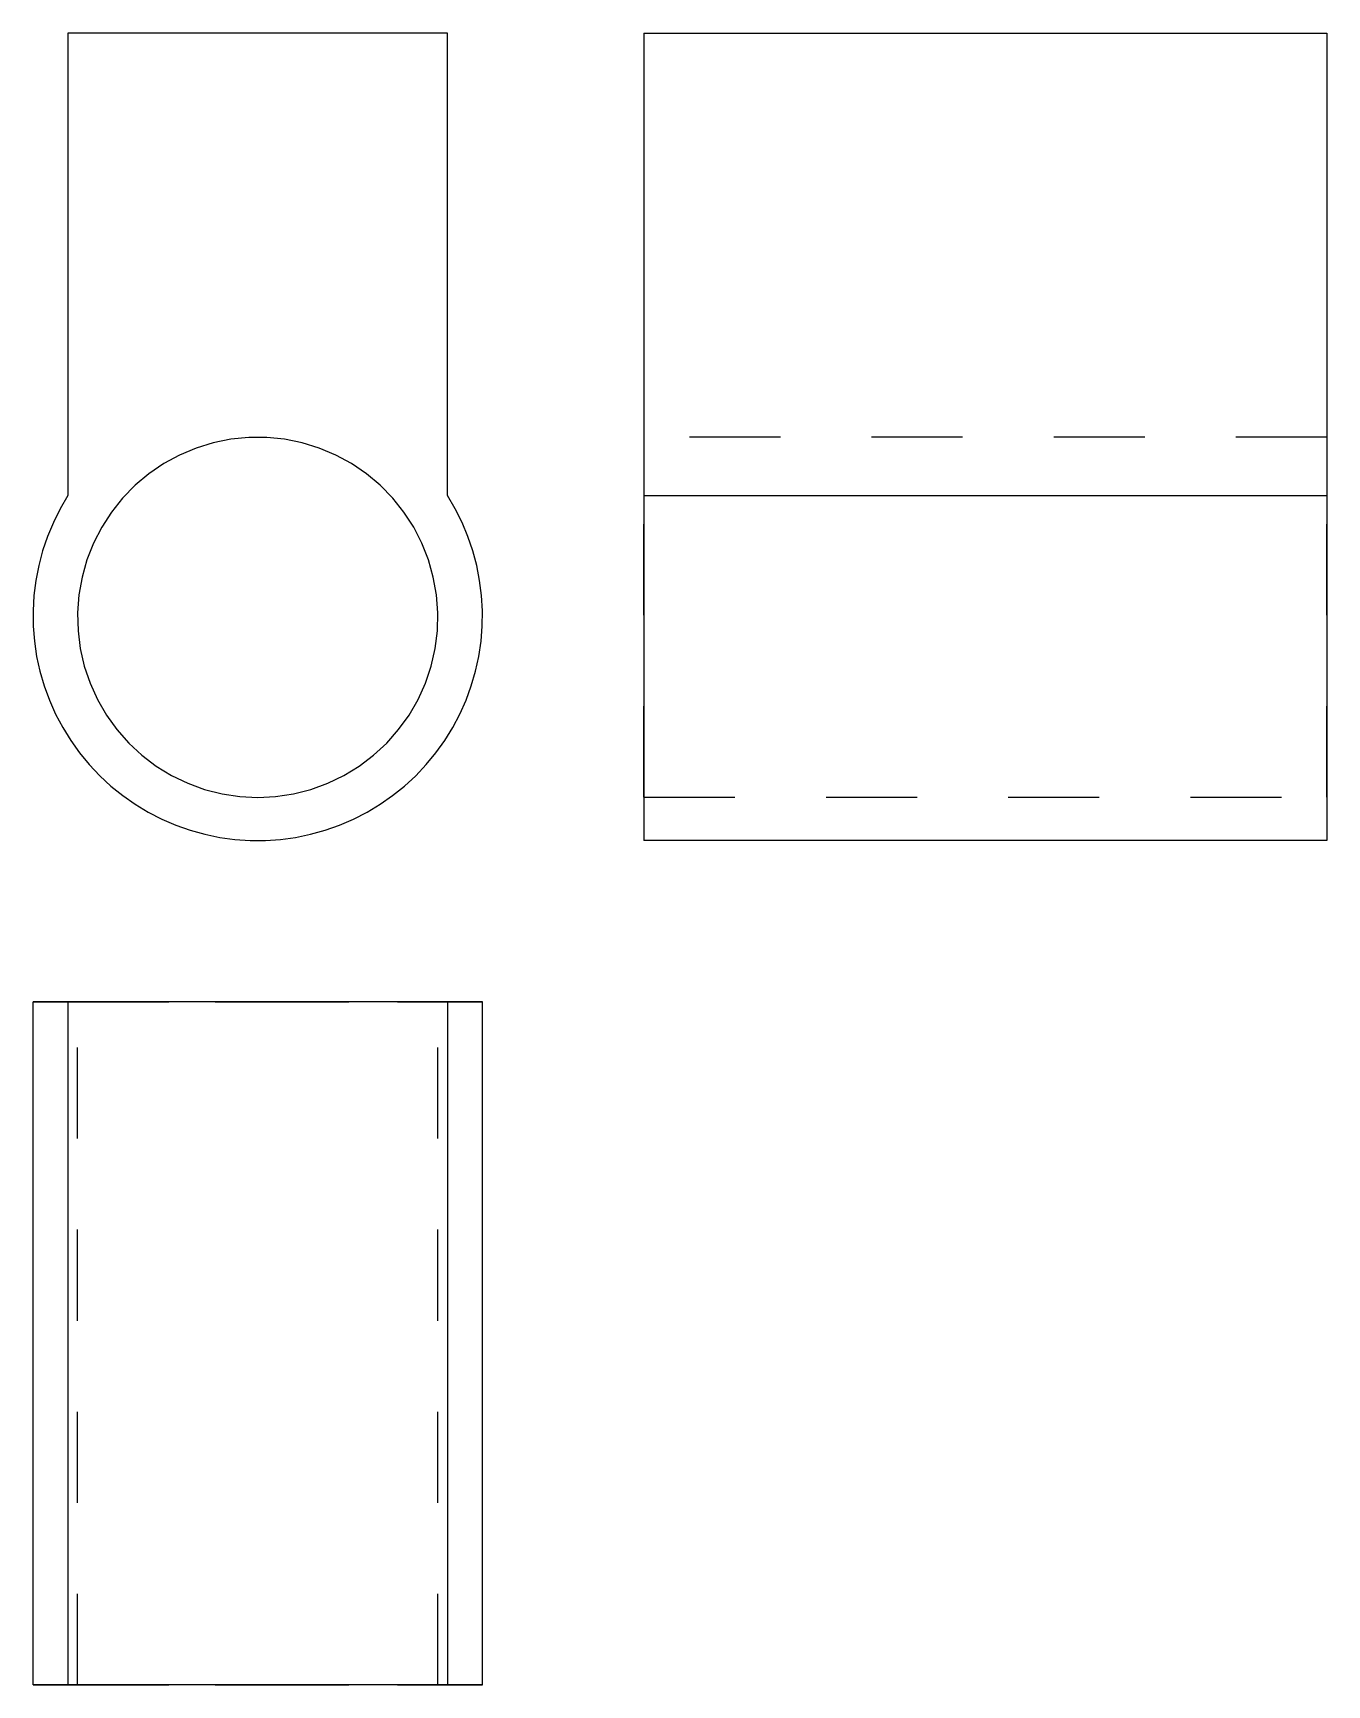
# Model space of a CAD drawing. Extents: x 0 to 1.42, y 0 to 1.81.
import ezdxf

# ---------------------------------------------------------------- set-up
doc = ezdxf.new("R2010")
doc.units = 0
doc.linetypes.add('HIDDEN', pattern=[0.044329, 0.029567, -0.014762])
for name, color, linetype in [('FRONT', 7, 'CONTINUOUS'), ('LEFT', 7, 'CONTINUOUS'), ('LEFT_HID', 7, 'HIDDEN'), ('TOP', 7, 'CONTINUOUS'), ('TOP_HID', 7, 'HIDDEN')]:
    doc.layers.add(name, color=color, linetype=linetype)

msp = doc.modelspace()

# ---------------------------------------------------------------- linework, layer by layer
at = {"layer": 'FRONT'}
for p, q in [((0.455163, 1.813752), (0.038222, 1.813752)), ((0.038222, 1.813752), (0.038222, 1.30594)), ((0.455163, 1.30594), (0.455163, 1.813752)), ((0.197889, 1.363968), (0.179048, 1.358157)), ((0.217215, 1.367875), (0.197889, 1.363968)), ((0.236834, 1.369839), (0.217215, 1.367875)), ((0.256551, 1.369839), (0.236834, 1.369839)), ((0.27617, 1.367875), (0.256551, 1.369839)), ((0.295496, 1.363968), (0.27617, 1.367875)), ((0.314337, 1.358157), (0.295496, 1.363968)), ((0.160879, 1.350498), (0.143563, 1.341068)), ((0.179048, 1.358157), (0.160879, 1.350498)), ((0.332506, 1.350498), (0.314337, 1.358157)), ((0.349822, 1.341068), (0.332506, 1.350498)), ((0.127272, 1.329961), (0.112168, 1.317287)), ((0.143563, 1.341068), (0.127272, 1.329961)), ((0.366113, 1.329961), (0.349822, 1.341068)), ((0.381217, 1.317287), (0.366113, 1.329961)), ((0.112168, 1.317287), (0.098401, 1.303173)), ((0.394984, 1.303173), (0.381217, 1.317287)), ((0.029759, 1.291516), (0.022292, 1.276551)), ((0.038222, 1.30594), (0.029759, 1.291516)), ((0.098401, 1.303173), (0.086108, 1.287757)), ((0.407277, 1.287757), (0.394984, 1.303173)), ((0.463626, 1.291516), (0.455163, 1.30594)), ((0.471093, 1.276551), (0.463626, 1.291516)), ((0.022292, 1.276551), (0.015856, 1.261116)), ((0.07541, 1.271195), (0.066415, 1.253649)), ((0.086108, 1.287757), (0.07541, 1.271195)), ((0.417975, 1.271195), (0.407277, 1.287757)), ((0.42697, 1.253649), (0.417975, 1.271195)), ((0.477529, 1.261116), (0.471093, 1.276551)), ((0.015856, 1.261116), (0.010481, 1.24528)), ((0.066415, 1.253649), (0.059212, 1.235295)), ((0.434173, 1.235295), (0.42697, 1.253649)), ((0.482904, 1.24528), (0.477529, 1.261116)), ((0.010481, 1.24528), (0.00619, 1.229116)), ((0.059212, 1.235295), (0.053872, 1.216315)), ((0.439513, 1.216315), (0.434173, 1.235295)), ((0.487195, 1.229116), (0.482904, 1.24528)), ((0.00619, 1.229116), (0.003004, 1.212699)), ((0.053872, 1.216315), (0.050448, 1.196897)), ((0.442937, 1.196897), (0.439513, 1.216315)), ((0.490381, 1.212699), (0.487195, 1.229116)), ((0.003004, 1.212699), (0.000938, 1.196103)), ((0.492447, 1.196103), (0.490381, 1.212699)), ((0.000938, 1.196103), (0, 1.179406)), ((0, 1.179406), (0.000195, 1.162684)), ((0.050448, 1.196897), (0.048974, 1.177236)), ((0.444411, 1.177236), (0.442937, 1.196897)), ((0.493385, 1.179406), (0.492447, 1.196103)), ((0.493189, 1.162684), (0.493385, 1.179406)), ((0.000195, 1.162684), (0.001523, 1.146013)), ((0.048974, 1.177236), (0.049466, 1.157525)), ((0.443919, 1.157525), (0.444411, 1.177236)), ((0.491862, 1.146013), (0.493189, 1.162684)), ((0.001523, 1.146013), (0.003977, 1.129471)), ((0.049466, 1.157525), (0.051918, 1.137961)), ((0.441467, 1.137961), (0.443919, 1.157525)), ((0.489408, 1.129471), (0.491862, 1.146013)), ((0.003977, 1.129471), (0.007546, 1.113132)), ((0.051918, 1.137961), (0.056305, 1.118738)), ((0.43708, 1.118738), (0.441467, 1.137961)), ((0.485839, 1.113132), (0.489408, 1.129471)), ((0.007546, 1.113132), (0.012213, 1.097073)), ((0.056305, 1.118738), (0.062585, 1.100048)), ((0.4308, 1.100048), (0.43708, 1.118738)), ((0.481172, 1.097073), (0.485839, 1.113132)), ((0.012213, 1.097073), (0.017957, 1.081367)), ((0.062585, 1.100048), (0.070694, 1.082076)), ((0.422691, 1.082076), (0.4308, 1.100048)), ((0.475428, 1.081367), (0.481172, 1.097073)), ((0.017957, 1.081367), (0.024752, 1.066086)), ((0.070694, 1.082076), (0.080552, 1.065)), ((0.412832, 1.065), (0.422691, 1.082076)), ((0.468633, 1.066086), (0.475428, 1.081367)), ((0.024752, 1.066086), (0.032567, 1.051301)), ((0.080552, 1.065), (0.092062, 1.048991)), ((0.401323, 1.048991), (0.412832, 1.065)), ((0.460818, 1.051301), (0.468633, 1.066086)), ((0.032567, 1.051301), (0.041365, 1.037078)), ((0.041365, 1.037078), (0.051106, 1.023485)), ((0.092062, 1.048991), (0.105109, 1.034208)), ((0.105109, 1.034208), (0.119562, 1.020797)), ((0.373823, 1.020797), (0.388276, 1.034208)), ((0.388276, 1.034208), (0.401323, 1.048991)), ((0.442279, 1.023485), (0.45202, 1.037078)), ((0.45202, 1.037078), (0.460818, 1.051301)), ((0.051106, 1.023485), (0.061745, 1.010582)), ((0.119562, 1.020797), (0.135279, 1.008892)), ((0.358106, 1.008892), (0.373823, 1.020797)), ((0.43164, 1.010582), (0.442279, 1.023485)), ((0.061745, 1.010582), (0.073234, 0.99843)), ((0.073234, 0.99843), (0.08552, 0.987083)), ((0.135279, 1.008892), (0.152104, 0.99861)), ((0.152104, 0.99861), (0.169868, 0.990056)), ((0.323517, 0.990056), (0.341281, 0.99861)), ((0.341281, 0.99861), (0.358106, 1.008892)), ((0.407865, 0.987083), (0.420151, 0.99843)), ((0.420151, 0.99843), (0.43164, 1.010582)), ((0.08552, 0.987083), (0.098546, 0.976595)), ((0.169868, 0.990056), (0.188396, 0.983312)), ((0.188396, 0.983312), (0.207503, 0.978447)), ((0.285882, 0.978447), (0.304989, 0.983312)), ((0.304989, 0.983312), (0.323517, 0.990056)), ((0.394839, 0.976595), (0.407865, 0.987083)), ((0.098546, 0.976595), (0.112253, 0.967014)), ((0.112253, 0.967014), (0.126577, 0.958383)), ((0.207503, 0.978447), (0.227, 0.975508)), ((0.227, 0.975508), (0.246692, 0.974525)), ((0.246692, 0.974525), (0.266385, 0.975508)), ((0.266385, 0.975508), (0.285882, 0.978447)), ((0.366808, 0.958383), (0.381132, 0.967014)), ((0.381132, 0.967014), (0.394839, 0.976595)), ((0.126577, 0.958383), (0.141453, 0.950742)), ((0.141453, 0.950742), (0.156812, 0.944126)), ((0.156812, 0.944126), (0.172584, 0.938566)), ((0.320801, 0.938566), (0.336573, 0.944126)), ((0.336573, 0.944126), (0.351932, 0.950742)), ((0.351932, 0.950742), (0.366808, 0.958383)), ((0.172584, 0.938566), (0.188697, 0.934086)), ((0.188697, 0.934086), (0.205075, 0.930709)), ((0.205075, 0.930709), (0.221646, 0.928448)), ((0.221646, 0.928448), (0.238331, 0.927316)), ((0.238331, 0.927316), (0.255054, 0.927316)), ((0.255054, 0.927316), (0.271739, 0.928448)), ((0.271739, 0.928448), (0.288309, 0.930709)), ((0.288309, 0.930709), (0.304688, 0.934086)), ((0.304688, 0.934086), (0.320801, 0.938566))]:
    msp.add_line(p, q, dxfattribs=at)
at = {"layer": 'LEFT'}
for p, q in [((0.670701, 1.813894), (1.420701, 1.813894)), ((0.670701, 1.813894), (0.670701, 1.306081)), ((1.420701, 1.813894), (1.420701, 1.306081)), ((0.670701, 1.306081), (0.670701, 0.927316)), ((0.670701, 1.306081), (1.420701, 1.306081)), ((1.420701, 1.306081), (1.420701, 0.927316)), ((1.420701, 0.927316), (0.670701, 0.927316))]:
    msp.add_line(p, q, dxfattribs=at)
at = {"layer": 'LEFT_HID', "linetype": 'HIDDEN'}
for p, q in [((0.670701, 0.974667), (0.670701, 1.370226)), ((0.670701, 1.370226), (0.670701, 0.974667)), ((1.420701, 1.370226), (0.670701, 1.370226)), ((1.420701, 0.974667), (1.420701, 1.370226)), ((1.420701, 1.370226), (1.420701, 0.974667)), ((0.670701, 0.974667), (1.420701, 0.974667))]:
    msp.add_line(p, q, dxfattribs=at)
at = {"layer": 'TOP'}
for p, q in [((0.038283, 0.75), (0, 0.75)), ((0, 0), (0, 0.75)), ((0.038283, 0.75), (0.038283, 0)), ((0.455224, 0.75), (0.038283, 0.75)), ((0.493507, 0.75), (0.455224, 0.75)), ((0.455224, 0.75), (0.455224, 0)), ((0.493507, 0), (0.493507, 0.75)), ((0.038283, 0), (0, 0)), ((0.455224, 0), (0.038283, 0)), ((0.493507, 0), (0.455224, 0))]:
    msp.add_line(p, q, dxfattribs=at)
at = {"layer": 'TOP_HID', "linetype": 'HIDDEN'}
for p, q in [((0, 0.75), (0.493507, 0.75)), ((0.444533, 0.75), (0.048974, 0.75)), ((0.048974, 0.75), (0.246753, 0.75)), ((0.048974, 0), (0.048974, 0.75)), ((0.246753, 0.75), (0.444533, 0.75)), ((0.444533, 0), (0.444533, 0.75)), ((0, 0), (0.493507, 0)), ((0.444533, 0), (0.048974, 0)), ((0.048974, 0), (0.246753, 0)), ((0.246753, 0), (0.444533, 0))]:
    msp.add_line(p, q, dxfattribs=at)

doc.saveas('drawing.dxf')
